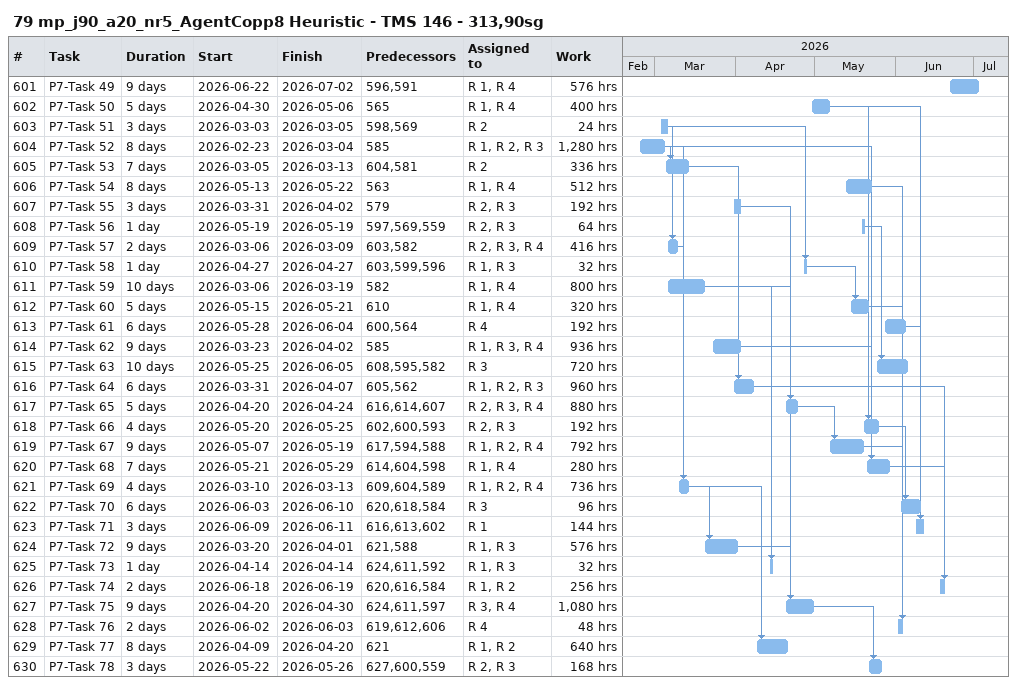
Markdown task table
79 mp_j90_a20_nr5_AgentCopp8 Heuristic - TMS 146 - 313,90sg

| ID | Task | Duration | Start | Finish | Predecessors | Resources | Work (h) |
|---|---|---|---|---|---|---|---|
| 601 | P7-Task 49 | 9d | 2026-06-22 | 2026-07-02 | 596, 591 | R 1, R 4 | 576 |
| 602 | P7-Task 50 | 5d | 2026-04-30 | 2026-05-06 | 565 | R 1, R 4 | 400 |
| 603 | P7-Task 51 | 3d | 2026-03-03 | 2026-03-05 | 598, 569 | R 2 | 24 |
| 604 | P7-Task 52 | 8d | 2026-02-23 | 2026-03-04 | 585 | R 1, R 2, R 3 | 1280 |
| 605 | P7-Task 53 | 7d | 2026-03-05 | 2026-03-13 | 604, 581 | R 2 | 336 |
| 606 | P7-Task 54 | 8d | 2026-05-13 | 2026-05-22 | 563 | R 1, R 4 | 512 |
| 607 | P7-Task 55 | 3d | 2026-03-31 | 2026-04-02 | 579 | R 2, R 3 | 192 |
| 608 | P7-Task 56 | 1d | 2026-05-19 | 2026-05-19 | 597, 569, 559 | R 2, R 3 | 64 |
| 609 | P7-Task 57 | 2d | 2026-03-06 | 2026-03-09 | 603, 582 | R 2, R 3, R 4 | 416 |
| 610 | P7-Task 58 | 1d | 2026-04-27 | 2026-04-27 | 603, 599, 596 | R 1, R 3 | 32 |
| 611 | P7-Task 59 | 10d | 2026-03-06 | 2026-03-19 | 582 | R 1, R 4 | 800 |
| 612 | P7-Task 60 | 5d | 2026-05-15 | 2026-05-21 | 610 | R 1, R 4 | 320 |
| 613 | P7-Task 61 | 6d | 2026-05-28 | 2026-06-04 | 600, 564 | R 4 | 192 |
| 614 | P7-Task 62 | 9d | 2026-03-23 | 2026-04-02 | 585 | R 1, R 3, R 4 | 936 |
| 615 | P7-Task 63 | 10d | 2026-05-25 | 2026-06-05 | 608, 595, 582 | R 3 | 720 |
| 616 | P7-Task 64 | 6d | 2026-03-31 | 2026-04-07 | 605, 562 | R 1, R 2, R 3 | 960 |
| 617 | P7-Task 65 | 5d | 2026-04-20 | 2026-04-24 | 616, 614, 607 | R 2, R 3, R 4 | 880 |
| 618 | P7-Task 66 | 4d | 2026-05-20 | 2026-05-25 | 602, 600, 593 | R 2, R 3 | 192 |
| 619 | P7-Task 67 | 9d | 2026-05-07 | 2026-05-19 | 617, 594, 588 | R 1, R 2, R 4 | 792 |
| 620 | P7-Task 68 | 7d | 2026-05-21 | 2026-05-29 | 614, 604, 598 | R 1, R 4 | 280 |
| 621 | P7-Task 69 | 4d | 2026-03-10 | 2026-03-13 | 609, 604, 589 | R 1, R 2, R 4 | 736 |
| 622 | P7-Task 70 | 6d | 2026-06-03 | 2026-06-10 | 620, 618, 584 | R 3 | 96 |
| 623 | P7-Task 71 | 3d | 2026-06-09 | 2026-06-11 | 616, 613, 602 | R 1 | 144 |
| 624 | P7-Task 72 | 9d | 2026-03-20 | 2026-04-01 | 621, 588 | R 1, R 3 | 576 |
| 625 | P7-Task 73 | 1d | 2026-04-14 | 2026-04-14 | 624, 611, 592 | R 1, R 3 | 32 |
| 626 | P7-Task 74 | 2d | 2026-06-18 | 2026-06-19 | 620, 616, 584 | R 1, R 2 | 256 |
| 627 | P7-Task 75 | 9d | 2026-04-20 | 2026-04-30 | 624, 611, 597 | R 3, R 4 | 1080 |
| 628 | P7-Task 76 | 2d | 2026-06-02 | 2026-06-03 | 619, 612, 606 | R 4 | 48 |
| 629 | P7-Task 77 | 8d | 2026-04-09 | 2026-04-20 | 621 | R 1, R 2 | 640 |
| 630 | P7-Task 78 | 3d | 2026-05-22 | 2026-05-26 | 627, 600, 559 | R 2, R 3 | 168 |
